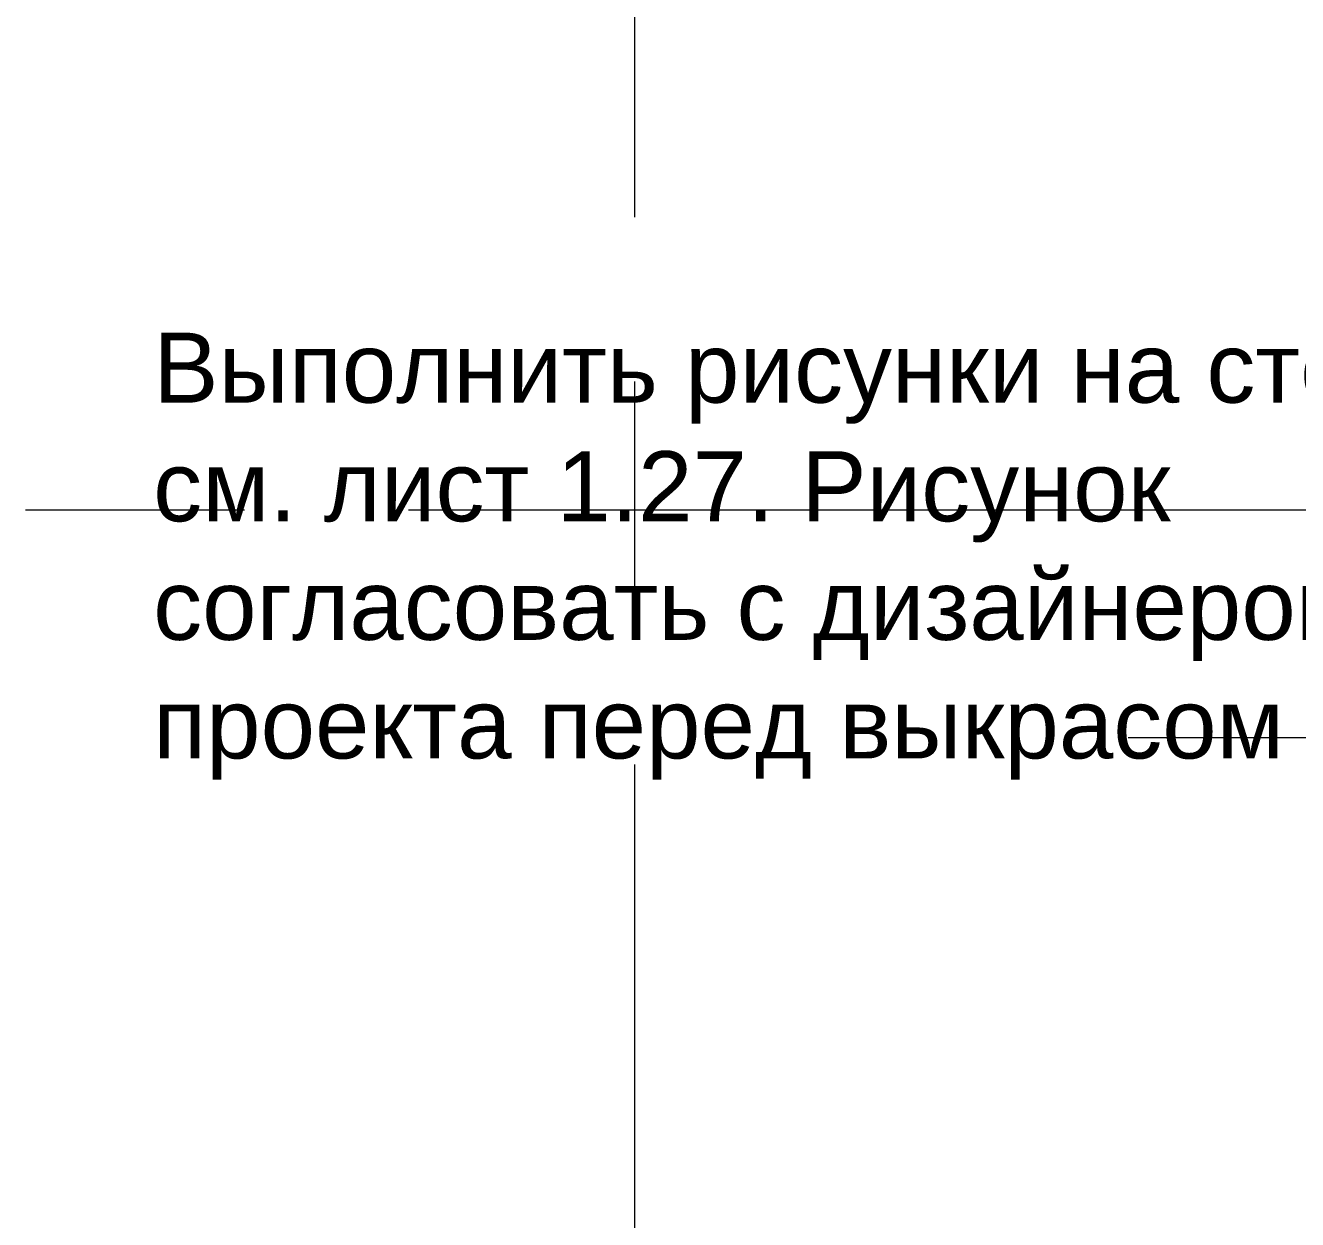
# Model space of a CAD drawing. Header units: millimetres. Extents: x -3817 to 677485, y -22715 to 103890.
# Drawn here: x 119686 to 123376, y 3453 to 6916 of the extents above; entities that cross this region are included whole.
import ezdxf

# ---------------------------------------------------------------- set-up
doc = ezdxf.new("R2010")
doc.units = ezdxf.units.MM
doc.layers.add('PDF _Геометрия', color=7, linetype='Continuous', true_color=0x1d1d1d)
doc.layers.add('PDF _Текст', color=7, linetype='Continuous')
doc.styles.add('PDF GOST-Common', font='arial.ttf')

msp = doc.modelspace()

# ---------------------------------------------------------------- linework, layer by layer
at = {"layer": 'PDF _Геометрия', "color": 253, "lineweight": 9, "true_color": 0xaaaaaa}
for points in [[(121453.6, 6359.5), (121453.6, 7947)], [(121453.6, 5248.3), (121453.6, 5883.3)], [(119686.4, 5511.3), (120321.4, 5511.3)], [(120797.7, 5511.3), (123003.6, 5511.3), (125503.6, 5511.3)], [(121453.6, 5.1), (121453.6, 2505.1), (121453.6, 4772)]]:
    msp.add_lwpolyline(points, dxfattribs=at)
at = {"layer": 'PDF _Геометрия', "color": 250, "lineweight": 9, "true_color": 0x3c3c3c}
msp.add_lwpolyline([(125039.4, 6845.5), (124824.4, 6632.6), (124886.9, 6584.2), (125039.4, 6845.5), (123493.1, 4849.9), (122884.7, 4849.9)], dxfattribs=at)

# ---------------------------------------------------------------- texts
at = {"layer": 'PDF _Текст', "color": 250, "true_color": 0x3c3c3c, "char_height": 203.2, "attachment_point": 4, "style": 'PDF GOST-Common'}
for s, insert in [('Выполнить рисунки на стене,', (120056.9, 5892.7)), ('см. лист 1.27. Рисунок', (120056.9, 5548.7)), ('согласовать с дизайнером ', (120056.9, 5204.8)), ('проекта перед выкрасом', (120056.9, 4860.8))]:
    msp.add_mtext(s, dxfattribs=dict(at, insert=insert))

doc.saveas('drawing.dxf')
